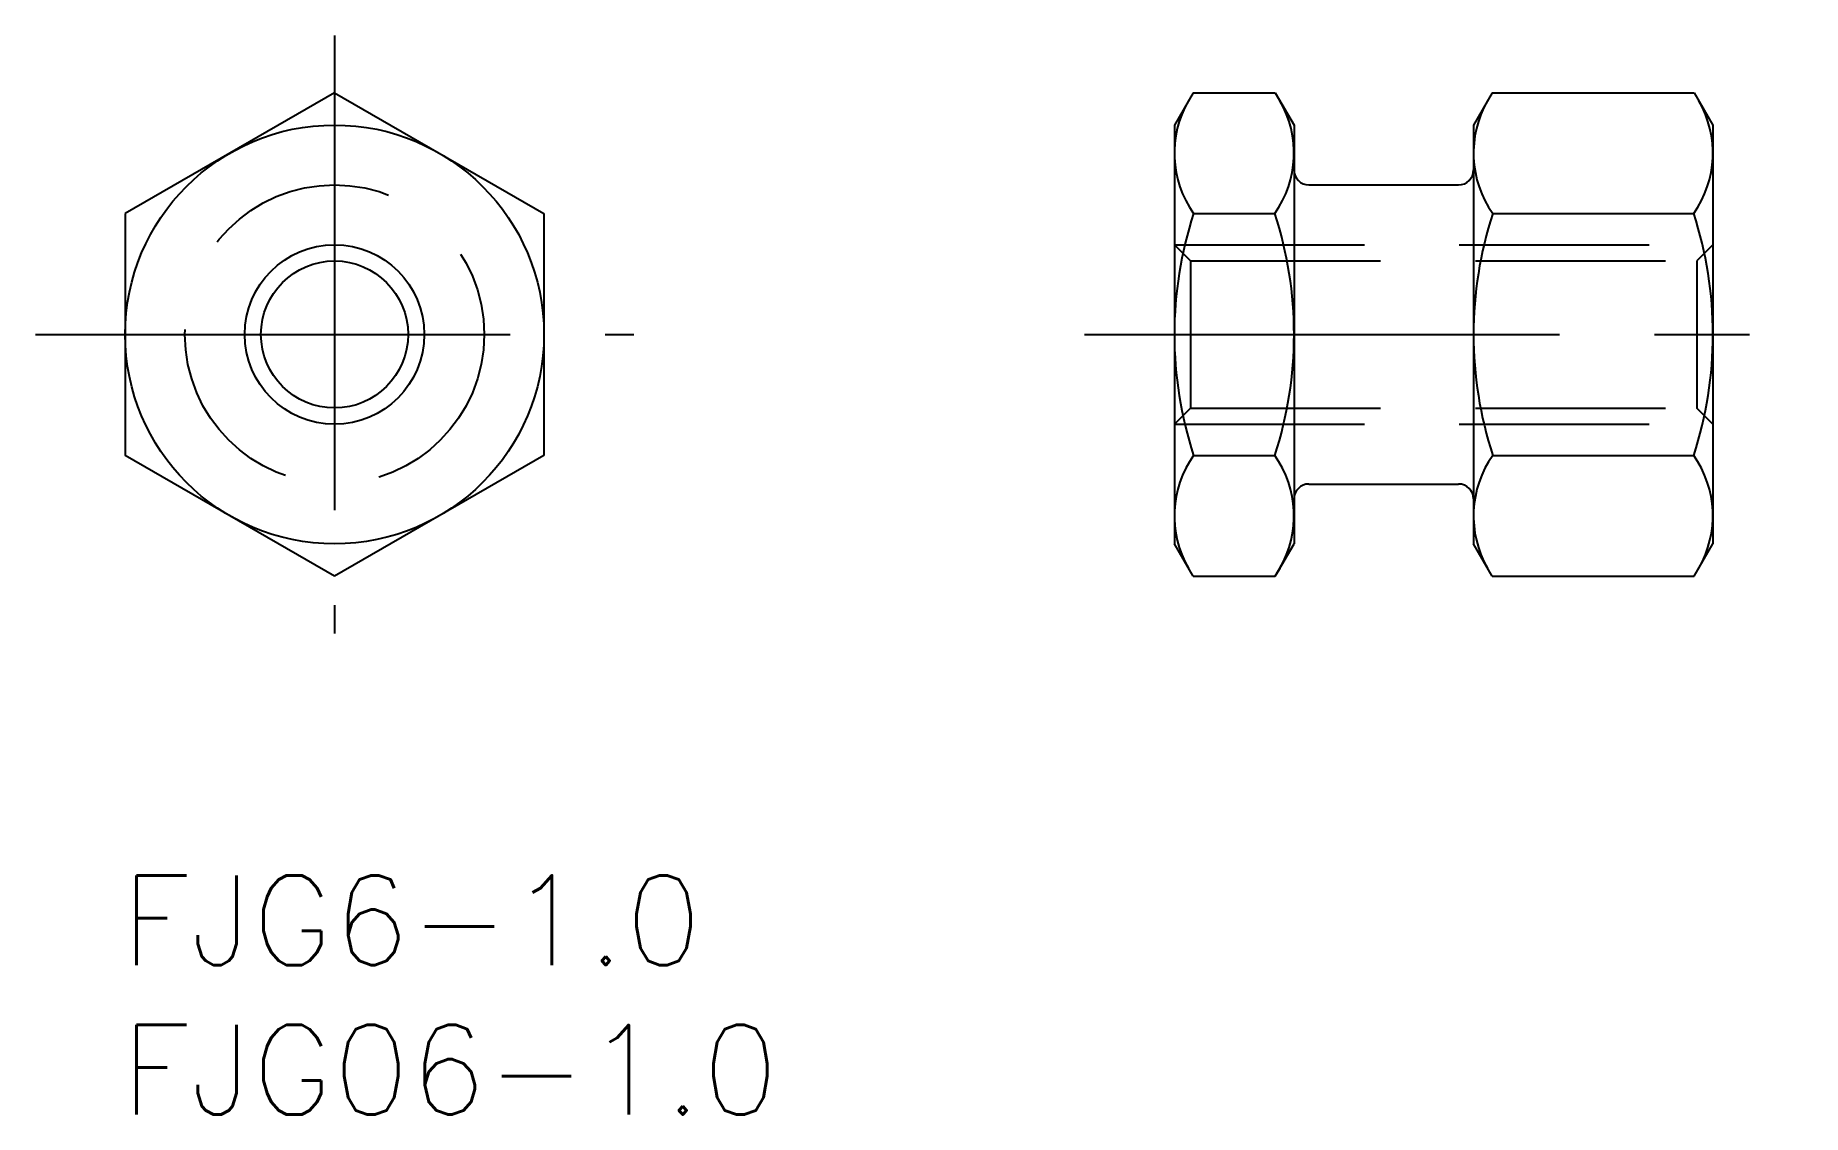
# Model space of a CAD drawing. Extents: x -2.9 to 56.2, y -8 to 28.1.
import ezdxf

# ---------------------------------------------------------------- set-up
doc = ezdxf.new("R2010")
doc.units = 0
doc.header["$LTSCALE"] = 0.5
doc.linetypes.add('CENTER', pattern=[50.8, 31.75, -6.35, 6.35, -6.35])
doc.linetypes.add('DASHED', pattern=[19.05, 12.7, -6.35])
for name, color, linetype in [('MSM_CENTER', 1, 'CENTER'), ('MSM_CONTINUOUS', 7, 'CONTINUOUS'), ('MSM_DASHED', 4, 'DASHED'), ('MSM_NARROW', 5, 'CONTINUOUS'), ('MSM_PART_NUMBER', 7, 'CONTINUOUS')]:
    doc.layers.add(name, color=color, linetype=linetype)
doc.styles.get("Standard").update_dxf_attribs({"font": 'txt.shx', "height": 3, "bigfont": 'bigfont.shx'})

# ---------------------------------------------------------------- blocks, each defined once
blk = doc.blocks.new('*U15')
at = {"layer": 'MSM_PART_NUMBER'}
blk.add_text('FJG6-1.0', height=3, dxfattribs=at).set_placement((0, -3))
blk = doc.blocks.new('*U16')
at = {"layer": 'MSM_PART_NUMBER'}
blk.add_text('FJG06-1.0', height=3, dxfattribs=at).set_placement((0, -8))

msp = doc.modelspace()

# ---------------------------------------------------------------- linework, layer by layer
at = {"layer": 'MSM_CENTER'}
for p, q in [((7.135, 28.083), (7.135, 8.083)), ((-2.865, 18.083), (17.135, 18.083)), ((32.205, 18.083), (56.205, 18.083))]:
    msp.add_line(p, q, dxfattribs=at)
at = {"layer": 'MSM_CONTINUOUS'}
for p, q in [((7.135, 26.166), (0.135, 22.124)), ((7.135, 26.166), (14.135, 22.124)), ((35.831, 26.166), (35.205, 25.083)), ((35.831, 26.166), (38.58, 26.166)), ((38.58, 26.166), (39.205, 25.083)), ((45.831, 26.166), (45.205, 25.083)), ((45.831, 26.166), (52.58, 26.166)), ((52.58, 26.166), (53.205, 25.083)), ((35.205, 25.083), (35.205, 11.083)), ((39.205, 25.083), (39.205, 11.083)), ((45.205, 25.083), (45.205, 11.083)), ((53.205, 25.083), (53.205, 11.083)), ((3.635, 24.145), (3.635, 24.145)), ((39.705, 23.083), (44.705, 23.083)), ((0.135, 22.124), (0.135, 14.041)), ((14.135, 22.124), (14.135, 14.041)), ((35.848, 22.124), (38.563, 22.124)), ((45.848, 22.124), (52.563, 22.124)), ((7.135, 10), (0.135, 14.041)), ((14.135, 14.041), (7.135, 10)), ((35.848, 14.041), (38.563, 14.041)), ((45.848, 14.041), (52.563, 14.041)), ((39.705, 13.083), (44.705, 13.083)), ((35.831, 10), (35.205, 11.083)), ((38.58, 10), (39.205, 11.083)), ((45.831, 10), (45.205, 11.083)), ((52.58, 10), (53.205, 11.083)), ((38.58, 10), (38.737, 10.272)), ((35.831, 10), (38.58, 10)), ((45.831, 10), (52.58, 10))]:
    msp.add_line(p, q, dxfattribs=at)
for radius in [7, 2.458]:
    msp.add_circle((7.135, 18.083), radius, dxfattribs=at)
for centre, radius, start, end in [((38.705, 24.145), 3.5, 150, 215.26439), ((35.705, 24.145), 3.5, 324.73561, 30), ((48.705, 24.145), 3.5, 150, 215.26439), ((49.705, 24.145), 3.5, 324.73561, 30), ((39.705, 23.583), 0.5, 180, 270), ((44.705, 23.583), 0.5, 270, 0), ((48.242, 18.083), 13.037, 161.94029, 198.05971), ((26.169, 18.083), 13.037, 341.94028, 18.05971), ((58.242, 18.083), 13.037, 161.94029, 198.05971), ((40.169, 18.083), 13.037, 341.94029, 18.05971), ((38.705, 12.021), 3.5, 144.7356, 210), ((35.705, 12.021), 3.5, 330, 35.26439), ((48.705, 12.021), 3.5, 144.7356, 210), ((49.705, 12.021), 3.5, 330, 35.26439), ((39.705, 12.583), 0.5, 90, 180), ((44.705, 12.583), 0.5, 0, 90)]:
    msp.add_arc(centre, radius, start, end, dxfattribs=at)
at = {"layer": 'MSM_DASHED'}
for p, q in [((35.205, 21.083), (53.205, 21.083)), ((35.205, 21.083), (35.747, 20.541)), ((53.205, 21.083), (52.664, 20.541)), ((35.747, 20.541), (52.664, 20.541)), ((35.747, 20.541), (35.747, 15.624)), ((52.664, 20.541), (52.664, 15.624)), ((35.205, 15.083), (35.747, 15.624)), ((35.747, 15.624), (52.664, 15.624)), ((53.205, 15.083), (52.664, 15.624)), ((35.205, 15.083), (53.205, 15.083))]:
    msp.add_line(p, q, dxfattribs=at)
msp.add_circle((7.135, 18.083), 5, dxfattribs=at)
at = {"layer": 'MSM_NARROW'}
msp.add_circle((7.135, 18.083), 3, dxfattribs=at)

# ---------------------------------------------------------------- block references
at = {"layer": 'MSM_CONTINUOUS'}
for name in ['*U15', '*U16']:
    msp.add_blockref(name, (0, 0), dxfattribs=at)

doc.saveas('drawing.dxf')
